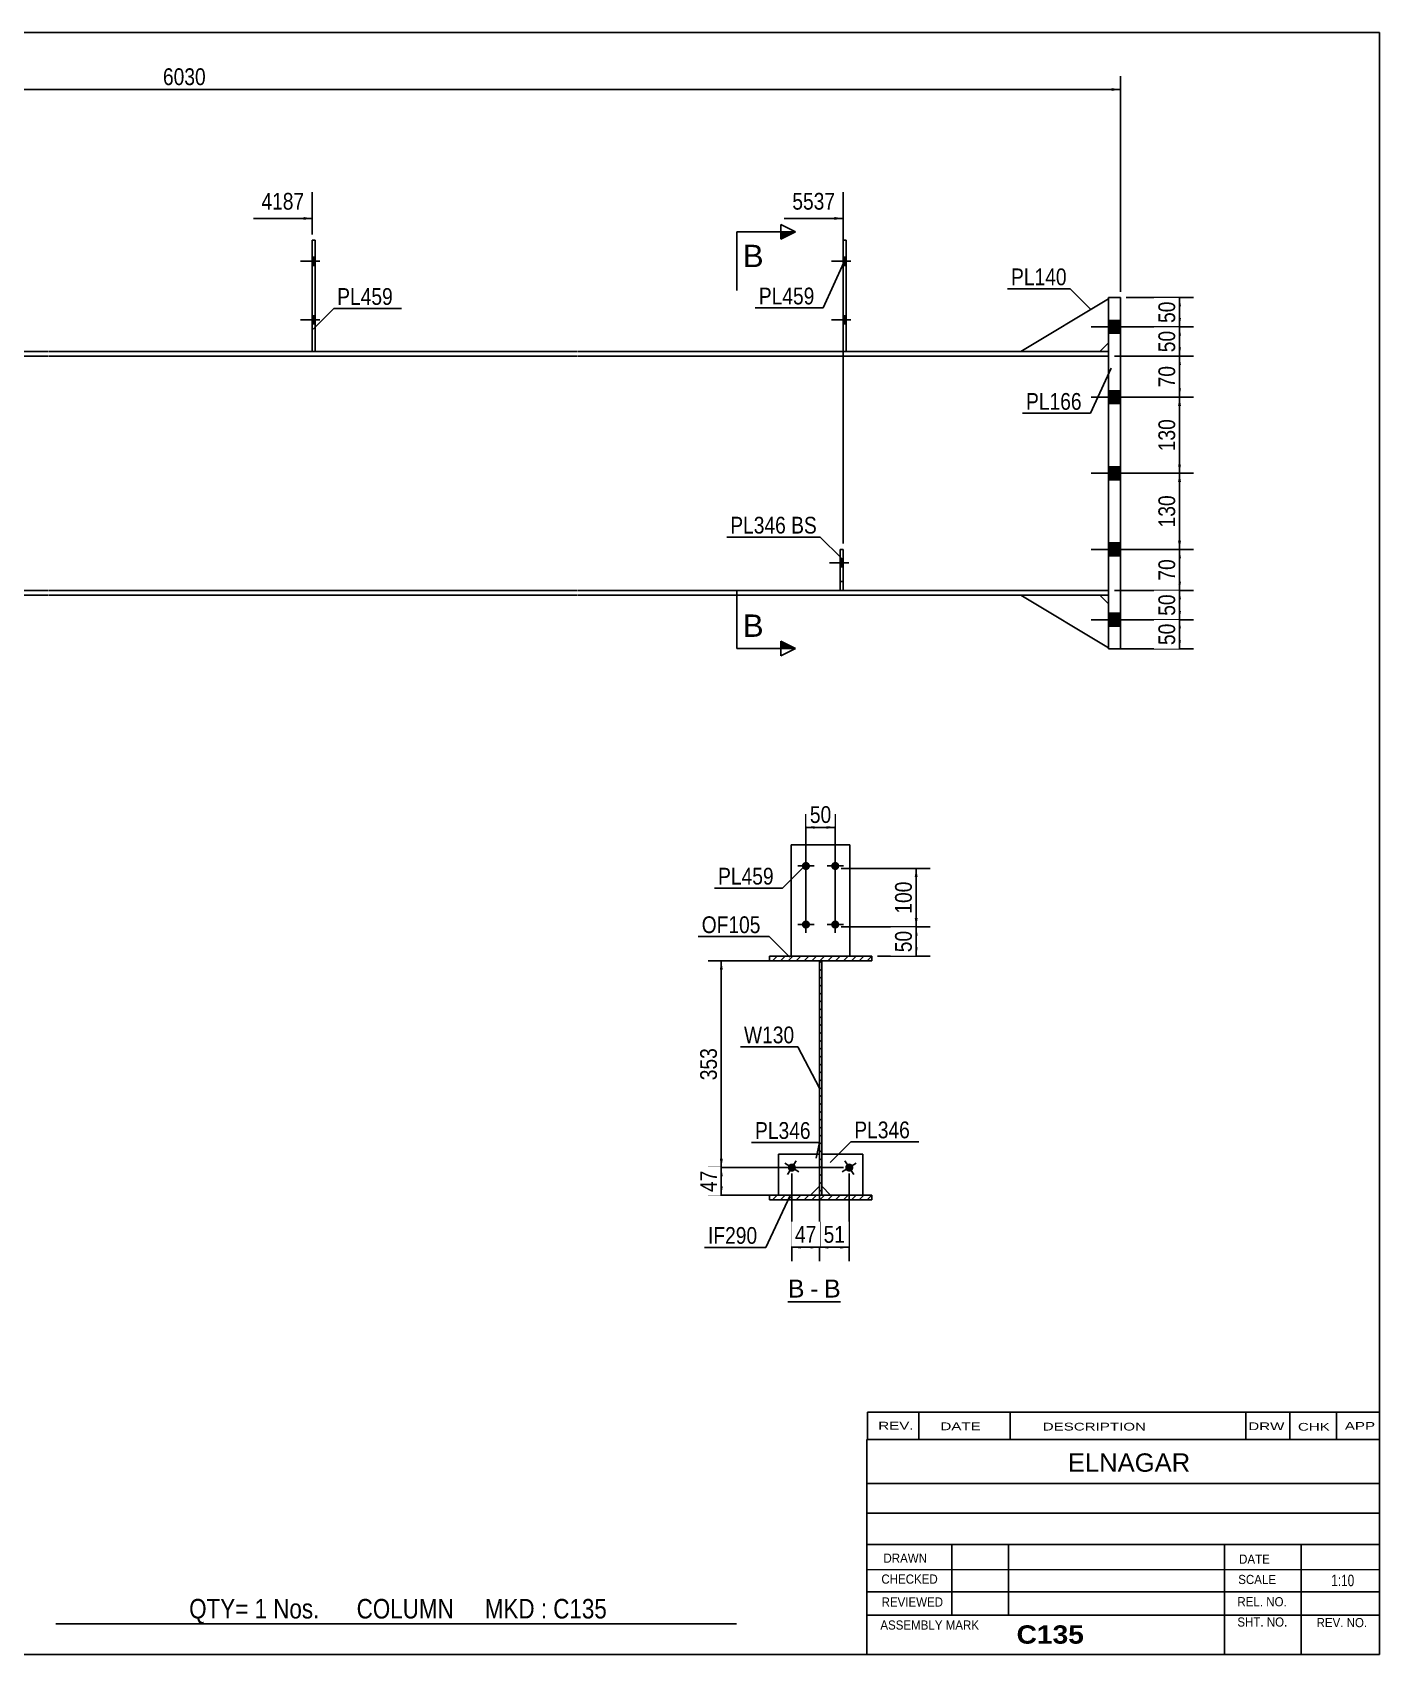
# Model space of a CAD drawing. Header units: millimetres. Extents: x -340 to 63, y -182 to 95.
# Drawn here: x -167.6 to 62.6, y -181.7 to 95.3 of the extents above; entities that cross this region are included whole.
import ezdxf

# ---------------------------------------------------------------- set-up
doc = ezdxf.new("R2010")
doc.units = ezdxf.units.MM
doc.linetypes.add('DXK_LINE_DOT1', pattern=[1.8814, 0.9407, -0.9407])
doc.linetypes.add('DXK_LINE_DOT2', pattern=[3.9198, 1.9599, -1.9599])
doc.styles.add('Arial', font='ARIAL.TTF', dxfattribs={"height": 0.2})
doc.styles.add('Arial Bold', font='ARIALBD.TTF', dxfattribs={"height": 0.2})
doc.styles.add('Arial Narrow', font='ARIALN.TTF', dxfattribs={"height": 0.2})

# ---------------------------------------------------------------- blocks, each defined once
blk = doc.blocks.new('Unknown-627317178-1209')
at = {"color": 5, "linetype": 'Continuous'}
for p, q in [((62.59, 95.28), (-337.41, 95.28)), ((-337.41, 95.28), (-337.41, -181.72)), ((62.59, -181.72), (62.59, 95.28)), ((-337.41, -181.72), (62.59, -181.72))]:
    blk.add_line(p, q, dxfattribs=at)
at = {"color": 174, "linetype": 'Continuous', "style": 'Arial'}
blk.add_text('Tekla structures', height=1.9102, rotation=90, dxfattribs=at).set_placement((-337.91, -181.22))
blk = doc.blocks.new('Unknown-627317178-13 - 1755')
at = {"color": 7, "linetype": 'Continuous'}
blk.add_line((-38.51, -121.5), (-29.49, -121.5), dxfattribs=at)
at = {"color": 0, "linetype": 'Continuous'}
blk.add_wipeout([(-35.67, -120.75), (-35.67, -117.55), (-38.51, -117.55), (-38.51, -120.75)], dxfattribs=at)
blk.add_wipeout([(-33.29, -120.75), (-33.29, -117.55), (-34.71, -117.55), (-34.71, -120.75)], dxfattribs=at)
at = {"color": 96, "linetype": 'Continuous', "style": 'Arial'}
blk.add_text('B', height=3.06, dxfattribs=at).set_placement((-38.51, -120.75))
at = {"color": 0, "linetype": 'Continuous'}
blk.add_wipeout([(-29.49, -120.75), (-29.49, -117.55), (-32.33, -117.55), (-32.33, -120.75)], dxfattribs=at)
at = {"color": 96, "linetype": 'Continuous', "style": 'Arial'}
for s, p in [('B', (-32.33, -120.75)), ('-', (-34.71, -120.75))]:
    blk.add_text(s, height=3.06, dxfattribs=at).set_placement(p)
blk = doc.blocks.new('Part-627317178-1471 - 1261')
at = {"color": 2, "linetype": 'Continuous'}
for p, q in [((-299.5, 40.8), (-255.5, 40.8)), ((-299.5, 40), (-255.5, 40)), ((-255.4, 40.8), (-164.8, 40.8)), ((-255.4, 40), (-164.8, 40)), ((-164.7, 40.8), (-74.45, 40.8)), ((-164.7, 40), (-74.45, 40)), ((-74.35, 40.8), (16.3, 40.8)), ((-74.35, 40), (16.3, 40))]:
    blk.add_line(p, q, dxfattribs=at)
at = {"color": 7, "linetype": 'DXK_LINE_DOT1'}
for p, q in [((-299.5, 40), (-299.5, 40.8)), ((16.3, 40), (16.3, 40.8))]:
    blk.add_line(p, q, dxfattribs=at)
blk = doc.blocks.new('Bolt-627317178-1264 - 1261')
at = {"linetype": 'Continuous'}
for points in [[(-28.55, 55.5), (-28.55, 56.9), (-29.05, 56.9), (-29.05, 55.5)], [(-28.55, 55.5), (-28.55, 56.9), (-29.05, 56.9), (-29.05, 55.5)], [(-28.55, 45.5), (-28.55, 46.9), (-29.05, 46.9), (-29.05, 45.5)], [(-28.55, 45.5), (-28.55, 46.9), (-29.05, 46.9), (-29.05, 45.5)]]:
    blk.add_hatch(color=3, dxfattribs=at).paths.add_polyline_path(points)
at = {"color": 3, "linetype": 'Continuous'}
for p, q in [((-27.75, 56.2), (-31.05, 56.2)), ((-27.75, 56.2), (-31.05, 56.2)), ((-28.55, 56.9), (-29.05, 56.9)), ((-28.55, 56.9), (-29.05, 56.9)), ((-28.55, 55.5), (-29.05, 55.5)), ((-28.55, 55.5), (-29.05, 55.5)), ((-27.75, 46.2), (-31.05, 46.2)), ((-27.75, 46.2), (-31.05, 46.2)), ((-28.55, 46.9), (-29.05, 46.9)), ((-28.55, 46.9), (-29.05, 46.9)), ((-28.55, 45.5), (-29.05, 45.5)), ((-28.55, 45.5), (-29.05, 45.5))]:
    blk.add_line(p, q, dxfattribs=at)
blk = doc.blocks.new('Bolt-627317178-1266 - 1261')
at = {"linetype": 'Continuous'}
for points in [[(-119.25, 55.5), (-119.25, 56.9), (-119.75, 56.9), (-119.75, 55.5)], [(-119.25, 55.5), (-119.25, 56.9), (-119.75, 56.9), (-119.75, 55.5)], [(-119.25, 45.5), (-119.25, 46.9), (-119.75, 46.9), (-119.75, 45.5)], [(-119.25, 45.5), (-119.25, 46.9), (-119.75, 46.9), (-119.75, 45.5)]]:
    blk.add_hatch(color=3, dxfattribs=at).paths.add_polyline_path(points)
at = {"color": 3, "linetype": 'Continuous'}
for p, q in [((-118.45, 56.2), (-121.75, 56.2)), ((-118.45, 56.2), (-121.75, 56.2)), ((-119.25, 56.9), (-119.75, 56.9)), ((-119.25, 56.9), (-119.75, 56.9)), ((-119.25, 55.5), (-119.75, 55.5)), ((-119.25, 55.5), (-119.75, 55.5)), ((-118.45, 46.2), (-121.75, 46.2)), ((-118.45, 46.2), (-121.75, 46.2)), ((-119.25, 46.9), (-119.75, 46.9)), ((-119.25, 46.9), (-119.75, 46.9)), ((-119.25, 45.5), (-119.75, 45.5)), ((-119.25, 45.5), (-119.75, 45.5))]:
    blk.add_line(p, q, dxfattribs=at)
blk = doc.blocks.new('Part-627317178-1331 - 1261')
at = {"color": 7, "linetype": 'DXK_LINE_DOT1'}
for p, q in [((-29.55, 0), (-29.55, 7)), ((-29.55, 7), (-29.05, 7)), ((-29.05, 7), (-29.05, 0))]:
    blk.add_line(p, q, dxfattribs=at)
blk = doc.blocks.new('Bolt-627317178-1270 - 1261')
at = {"linetype": 'Continuous'}
for points in [[(16.3, 46.1), (16.3, 43.9), (18.3, 43.9), (18.3, 46.1)], [(16.3, 46.1), (16.3, 43.9), (18.3, 43.9), (18.3, 46.1)], [(16.3, 34.1), (16.3, 31.9), (18.3, 31.9), (18.3, 34.1)], [(16.3, 34.1), (16.3, 31.9), (18.3, 31.9), (18.3, 34.1)], [(16.3, 21.1), (16.3, 18.9), (18.3, 18.9), (18.3, 21.1)], [(16.3, 21.1), (16.3, 18.9), (18.3, 18.9), (18.3, 21.1)], [(16.3, 8.1), (16.3, 5.9), (18.3, 5.9), (18.3, 8.1)], [(16.3, 8.1), (16.3, 5.9), (18.3, 5.9), (18.3, 8.1)], [(16.3, -3.9), (16.3, -6.1), (18.3, -6.1), (18.3, -3.9)], [(16.3, -3.9), (16.3, -6.1), (18.3, -6.1), (18.3, -3.9)]]:
    blk.add_hatch(color=3, dxfattribs=at).paths.add_polyline_path(points)
at = {"color": 3, "linetype": 'Continuous'}
for p, q in [((21.6, 45), (13.3, 45)), ((21.6, 45), (13.3, 45)), ((18.3, 46.1), (16.3, 46.1)), ((18.3, 46.1), (16.3, 46.1)), ((18.3, 43.9), (16.3, 43.9)), ((18.3, 43.9), (16.3, 43.9)), ((18.3, 34.1), (16.3, 34.1)), ((18.3, 34.1), (16.3, 34.1)), ((21.6, 33), (13.3, 33)), ((21.6, 33), (13.3, 33)), ((18.3, 31.9), (16.3, 31.9)), ((18.3, 31.9), (16.3, 31.9)), ((21.6, 20), (13.3, 20)), ((21.6, 20), (13.3, 20)), ((18.3, 21.1), (16.3, 21.1)), ((18.3, 21.1), (16.3, 21.1)), ((18.3, 18.9), (16.3, 18.9)), ((18.3, 18.9), (16.3, 18.9)), ((21.6, 7), (13.3, 7)), ((21.6, 7), (13.3, 7)), ((18.3, 8.1), (16.3, 8.1)), ((18.3, 8.1), (16.3, 8.1)), ((18.3, 5.9), (16.3, 5.9)), ((18.3, 5.9), (16.3, 5.9)), ((21.6, -5), (13.3, -5)), ((21.6, -5), (13.3, -5)), ((18.3, -3.9), (16.3, -3.9)), ((18.3, -3.9), (16.3, -3.9)), ((18.3, -6.1), (16.3, -6.1)), ((18.3, -6.1), (16.3, -6.1))]:
    blk.add_line(p, q, dxfattribs=at)
blk = doc.blocks.new('Part-627317178-1287 - 1261')
at = {"color": 7, "linetype": 'DXK_LINE_DOT1'}
for p, q in [((-299.5, 40), (-255.5, 40)), ((-299.5, 0), (-299.5, 40)), ((-255.4, 40), (-164.8, 40)), ((-164.7, 40), (-74.45, 40)), ((-74.35, 40), (16.3, 40)), ((16.3, 40), (16.3, 0)), ((-255.5, 0), (-299.5, 0)), ((-164.8, 0), (-255.4, 0)), ((-74.45, 0), (-164.7, 0)), ((16.3, 0), (-74.35, 0))]:
    blk.add_line(p, q, dxfattribs=at)
blk = doc.blocks.new('Part-627317178-1309 - 1261')
at = {"color": 2, "linetype": 'Continuous'}
for p, q in [((-29.55, 0), (-29.55, 7)), ((-29.55, 7), (-29.05, 7)), ((-29.05, 7), (-29.05, 0))]:
    blk.add_line(p, q, dxfattribs=at)
at = {"color": 7, "linetype": 'DXK_LINE_DOT1'}
blk.add_line((-29.55, 1.5), (-29.05, 1.5), dxfattribs=at)
blk = doc.blocks.new('Part-627317178-1353 - 1261')
at = {"color": 2, "linetype": 'Continuous'}
for p, q in [((-28.55, 59.8), (-29.05, 59.8)), ((-29.05, 59.8), (-29.05, 40.8)), ((-28.55, 40.8), (-28.55, 59.8))]:
    blk.add_line(p, q, dxfattribs=at)
at = {"color": 7, "linetype": 'DXK_LINE_DOT1'}
blk.add_line((-29.05, 40.8), (-28.55, 40.8), dxfattribs=at)
blk = doc.blocks.new('Part-627317178-1427 - 1261')
at = {"color": 2, "linetype": 'Continuous'}
for p, q in [((16.3, 50), (18.3, 50)), ((16.3, -10), (16.3, 50)), ((18.3, 50), (18.3, -10)), ((18.3, -10), (16.3, -10))]:
    blk.add_line(p, q, dxfattribs=at)
blk = doc.blocks.new('Part-627317178-1363 - 1261')
at = {"color": 2, "linetype": 'Continuous'}
for p, q in [((-119.25, 59.8), (-119.75, 59.8)), ((-119.75, 59.8), (-119.75, 40.8)), ((-119.25, 40.8), (-119.25, 59.8))]:
    blk.add_line(p, q, dxfattribs=at)
at = {"color": 7, "linetype": 'DXK_LINE_DOT1'}
blk.add_line((-119.75, 40.8), (-119.25, 40.8), dxfattribs=at)
blk = doc.blocks.new('Part-627317178-1378 - 1261')
at = {"color": 2, "linetype": 'Continuous'}
for p, q in [((16.3, -9.8), (1.3, -0.8)), ((14.8, -0.8), (16.3, -2.3))]:
    blk.add_line(p, q, dxfattribs=at)
at = {"color": 7, "linetype": 'DXK_LINE_DOT1'}
for p, q in [((1.3, -0.8), (14.8, -0.8)), ((16.3, -9.8), (16.3, -2.3))]:
    blk.add_line(p, q, dxfattribs=at)
blk = doc.blocks.new('Part-627317178-1383 - 1261')
at = {"color": 2, "linetype": 'Continuous'}
for p, q in [((16.3, 49.8), (1.3, 40.8)), ((14.8, 40.8), (16.3, 42.3))]:
    blk.add_line(p, q, dxfattribs=at)
at = {"color": 7, "linetype": 'DXK_LINE_DOT1'}
for p, q in [((16.3, 42.3), (16.3, 49.8)), ((1.3, 40.8), (14.8, 40.8))]:
    blk.add_line(p, q, dxfattribs=at)
blk = doc.blocks.new('Part-627317178-1449 - 1261')
at = {"color": 2, "linetype": 'Continuous'}
for p, q in [((-299.5, 0), (-255.5, 0)), ((-255.4, 0), (-164.8, 0)), ((-164.7, 0), (-74.45, 0)), ((-74.35, 0), (16.3, 0)), ((-299.5, -0.8), (-255.5, -0.8)), ((-255.4, -0.8), (-164.8, -0.8)), ((-164.7, -0.8), (-74.45, -0.8)), ((-74.35, -0.8), (16.3, -0.8))]:
    blk.add_line(p, q, dxfattribs=at)
at = {"color": 7, "linetype": 'DXK_LINE_DOT1'}
for p, q in [((-299.5, -0.8), (-299.5, 0)), ((16.3, -0.8), (16.3, 0))]:
    blk.add_line(p, q, dxfattribs=at)
blk = doc.blocks.new('Bolt-627317178-1472 - 1261')
at = {"color": 3, "linetype": 'DXK_LINE_DOT2'}
for p, q in [((-28.1, 4.7), (-31.4, 4.7)), ((-29.05, 5.4), (-29.55, 5.4)), ((-29.05, 4), (-29.55, 4))]:
    blk.add_line(p, q, dxfattribs=at)
blk = doc.blocks.new('Bolt-627317178-1473 - 1261')
at = {"linetype": 'Continuous'}
blk.add_hatch(color=3, dxfattribs=at).paths.add_polyline_path([(-29.05, 4), (-29.05, 5.4), (-29.55, 5.4), (-29.55, 4)])
at = {"color": 3, "linetype": 'Continuous'}
for p, q in [((-28.1, 4.7), (-31.4, 4.7)), ((-29.05, 5.4), (-29.55, 5.4)), ((-29.05, 4), (-29.55, 4))]:
    blk.add_line(p, q, dxfattribs=at)
blk = doc.blocks.new('Bolt-627317178-1759 - 1755')
at = {"linetype": 'Continuous'}
blk.add_hatch(color=3, dxfattribs=at).paths.add_polyline_path([(-37.44, -97.97, -1), (-38.19, -99.15, -1)])
at = {"color": 3, "linetype": 'Continuous'}
for p, q in [((-39, -97.81), (-36.63, -99.31)), ((-37.06, -97.38), (-38.57, -99.74))]:
    blk.add_line(p, q, dxfattribs=at)
blk = doc.blocks.new('Bolt-627317178-1758 - 1755')
at = {"linetype": 'Continuous'}
blk.add_hatch(color=3, dxfattribs=at).paths.add_polyline_path([(-27.64, -99.15, -1), (-28.39, -97.97, -1)])
at = {"color": 3, "linetype": 'Continuous'}
for p, q in [((-26.83, -97.81), (-29.2, -99.31)), ((-27.26, -99.74), (-28.77, -97.38))]:
    blk.add_line(p, q, dxfattribs=at)
blk = doc.blocks.new('Bolt-627317178-1760 - 1755')
at = {"linetype": 'Continuous'}
for points in [[(-34.71, -47.06, -1), (-36.11, -47.06, -1)], [(-29.71, -47.06, -1), (-31.11, -47.06, -1)], [(-34.71, -57.06, -1), (-36.11, -57.06, -1)], [(-29.71, -57.06, -1), (-31.11, -57.06, -1)]]:
    blk.add_hatch(color=3, dxfattribs=at).paths.add_polyline_path(points)
at = {"color": 3, "linetype": 'Continuous'}
for p, q in [((-34.01, -47.06), (-36.81, -47.06)), ((-35.41, -45.66), (-35.41, -48.46)), ((-29.01, -47.06), (-31.81, -47.06)), ((-30.41, -45.66), (-30.41, -48.46)), ((-34.01, -57.06), (-36.81, -57.06)), ((-35.41, -55.66), (-35.41, -58.46)), ((-29.01, -57.06), (-31.81, -57.06)), ((-30.41, -55.66), (-30.41, -58.46))]:
    blk.add_line(p, q, dxfattribs=at)
blk = doc.blocks.new('Part-627317178-1771 - 1755')
at = {"linetype": 'Continuous'}
h = blk.add_hatch(dxfattribs=at)
h.set_pattern_fill('', scale=0.3, style=0, pattern_type=0)
h.set_pattern_definition([(45, (-32.7145, -63.2624), (-0.67352, 0.67352), [])])
h.paths.add_polyline_path([(-32.71, -103.26), (-32.71, -63.26), (-33.11, -63.26), (-33.11, -103.26)])
at = {"color": 2, "linetype": 'Continuous'}
for p, q in [((-33.11, -103.26), (-33.11, -63.26)), ((-33.11, -63.26), (-32.71, -63.26)), ((-32.71, -63.26), (-32.71, -103.26)), ((-32.71, -103.26), (-33.11, -103.26))]:
    blk.add_line(p, q, dxfattribs=at)
blk = doc.blocks.new('Part-627317178-1772 - 1755')
at = {"color": 2, "linetype": 'Continuous'}
for p, q in [((-32.71, -96.26), (-25.71, -96.26)), ((-25.71, -96.26), (-25.71, -103.26)), ((-31.21, -103.26), (-32.71, -101.76))]:
    blk.add_line(p, q, dxfattribs=at)
at = {"color": 7, "linetype": 'DXK_LINE_DOT1'}
for p, q in [((-32.71, -101.76), (-32.71, -96.26)), ((-25.71, -103.26), (-31.21, -103.26))]:
    blk.add_line(p, q, dxfattribs=at)
blk = doc.blocks.new('Part-627317178-1773 - 1755')
at = {"color": 2, "linetype": 'Continuous'}
for p, q in [((-40.11, -96.26), (-33.11, -96.26)), ((-40.11, -96.26), (-40.11, -103.26)), ((-33.11, -101.76), (-34.61, -103.26))]:
    blk.add_line(p, q, dxfattribs=at)
at = {"color": 7, "linetype": 'DXK_LINE_DOT1'}
for p, q in [((-33.11, -96.26), (-33.11, -101.76)), ((-34.61, -103.26), (-40.11, -103.26))]:
    blk.add_line(p, q, dxfattribs=at)
blk = doc.blocks.new('Part-627317178-1774 - 1755')
at = {"color": 2, "linetype": 'Continuous'}
for p, q in [((-37.91, -43.46), (-27.91, -43.46)), ((-37.91, -43.46), (-37.91, -62.46)), ((-27.91, -43.46), (-27.91, -62.46))]:
    blk.add_line(p, q, dxfattribs=at)
at = {"color": 7, "linetype": 'DXK_LINE_DOT1'}
blk.add_line((-37.91, -62.46), (-27.91, -62.46), dxfattribs=at)
blk = doc.blocks.new('Part-627317178-1812 - 1755')
at = {"linetype": 'Continuous'}
h = blk.add_hatch(dxfattribs=at)
h.set_pattern_fill('', scale=0.3, style=0, pattern_type=0)
h.set_pattern_definition([(45, (-24.1645, -103.2624), (-0.67352, 0.67352), [])])
h.paths.add_polyline_path([(-24.16, -104.06), (-24.16, -103.26), (-41.66, -103.26), (-41.66, -104.06)])
at = {"color": 2, "linetype": 'Continuous'}
for p, q in [((-41.66, -104.06), (-41.66, -103.26)), ((-41.66, -103.26), (-24.16, -103.26)), ((-24.16, -104.06), (-41.66, -104.06)), ((-24.16, -103.26), (-24.16, -104.06))]:
    blk.add_line(p, q, dxfattribs=at)
blk = doc.blocks.new('Part-627317178-1817 - 1755')
at = {"linetype": 'Continuous'}
h = blk.add_hatch(dxfattribs=at)
h.set_pattern_fill('', scale=0.3, style=0, pattern_type=0)
h.set_pattern_definition([(45, (-24.1645, -62.4624), (-0.67352, 0.67352), [])])
h.paths.add_polyline_path([(-24.16, -63.26), (-24.16, -62.46), (-41.66, -62.46), (-41.66, -63.26)])
at = {"color": 2, "linetype": 'Continuous'}
for p, q in [((-41.66, -63.26), (-41.66, -62.46)), ((-41.66, -62.46), (-24.16, -62.46)), ((-24.16, -63.26), (-41.66, -63.26)), ((-24.16, -62.46), (-24.16, -63.26))]:
    blk.add_line(p, q, dxfattribs=at)
blk = doc.blocks.new('StraightDimension-627317178-2735 - 1261')
at = {"linetype": 'Continuous'}
for points in [[(28.16, 31.5), (28.41, 33), (28.66, 31.5)], [(28.66, 21.5), (28.41, 20), (28.16, 21.5)]]:
    blk.add_hatch(color=7, dxfattribs=at).paths.add_polyline_path(points)
at = {"color": 7, "linetype": 'Continuous'}
for p, q in [((21.09, 33), (30.81, 33)), ((28.41, 20), (28.41, 33)), ((21.09, 20), (30.81, 20))]:
    blk.add_line(p, q, dxfattribs=at)
at = {"color": 0}
blk.add_wipeout([(28.26, 29.84), (24.06, 29.84), (24.06, 23.16), (28.26, 23.16)], dxfattribs=at)
at = {"color": 3, "style": 'Arial Narrow'}
blk.add_text('130', height=2.863, rotation=90.0002, dxfattribs=at).set_placement((27.66, 23.76))
blk = doc.blocks.new('StraightDimension-627317178-2736 - 1261')
at = {"linetype": 'Continuous'}
for points in [[(28.16, 18.5), (28.41, 20), (28.66, 18.5)], [(28.66, 8.5), (28.41, 7), (28.16, 8.5)]]:
    blk.add_hatch(color=7, dxfattribs=at).paths.add_polyline_path(points)
at = {"color": 7, "linetype": 'Continuous'}
for p, q in [((21.09, 20), (30.81, 20)), ((28.41, 7), (28.41, 20)), ((21.09, 7), (30.81, 7))]:
    blk.add_line(p, q, dxfattribs=at)
at = {"color": 0}
blk.add_wipeout([(28.26, 16.84), (24.06, 16.84), (24.06, 10.16), (28.26, 10.16)], dxfattribs=at)
at = {"color": 3, "style": 'Arial Narrow'}
blk.add_text('130', height=2.863, rotation=90.0002, dxfattribs=at).set_placement((27.66, 10.76))
blk = doc.blocks.new('StraightDimension-627317178-2732 - 1261')
at = {"linetype": 'Continuous'}
for points in [[(28.16, 48.5), (28.41, 50), (28.66, 48.5)], [(28.66, 46.5), (28.41, 45), (28.16, 46.5)]]:
    blk.add_hatch(color=7, dxfattribs=at).paths.add_polyline_path(points)
at = {"color": 7, "linetype": 'Continuous'}
for p, q in [((19.3, 50), (30.81, 50)), ((28.41, 45), (28.41, 50)), ((21.18, 45), (30.81, 45))]:
    blk.add_line(p, q, dxfattribs=at)
at = {"color": 0}
blk.add_wipeout([(28.26, 49.93), (24.06, 49.93), (24.06, 45.07), (28.26, 45.07)], dxfattribs=at)
at = {"color": 3, "style": 'Arial Narrow'}
blk.add_text('50', height=2.863, rotation=90.0002, dxfattribs=at).set_placement((27.66, 45.67))
blk = doc.blocks.new('StraightDimension-627317178-2965 - 1261')
at = {"linetype": 'Continuous'}
blk.add_hatch(color=7, dxfattribs=at).paths.add_polyline_path([(-30.55, 63.77), (-29.05, 63.52), (-30.55, 63.27)])
at = {"color": 7, "linetype": 'Continuous'}
for p, q in [((-29.05, 8), (-29.05, 68.02)), ((-39.11, 63.52), (-29.05, 63.52))]:
    blk.add_line(p, q, dxfattribs=at)
at = {"color": 0}
blk.add_wipeout([(-29.82, 64.42), (-29.82, 68.62), (-38.34, 68.62), (-38.34, 64.42)], dxfattribs=at)
at = {"color": 3, "style": 'Arial Narrow'}
blk.add_text('5537', height=2.863, dxfattribs=at).set_placement((-37.74, 65.02))
blk = doc.blocks.new('StraightDimension-627317178-2966 - 1261')
at = {"linetype": 'Continuous'}
blk.add_hatch(color=7, dxfattribs=at).paths.add_polyline_path([(-121.25, 63.77), (-119.75, 63.52), (-121.25, 63.27)])
at = {"color": 7, "linetype": 'Continuous'}
for p, q in [((-119.75, 60.8), (-119.75, 68.02)), ((-129.81, 63.52), (-119.75, 63.52))]:
    blk.add_line(p, q, dxfattribs=at)
at = {"color": 0}
blk.add_wipeout([(-120.53, 64.42), (-120.53, 68.62), (-129.04, 68.62), (-129.04, 64.42)], dxfattribs=at)
at = {"color": 3, "style": 'Arial Narrow'}
blk.add_text('4187', height=2.863, dxfattribs=at).set_placement((-128.44, 65.02))
blk = doc.blocks.new('StraightDimension-627317178-1620 - 1261')
at = {"linetype": 'Continuous'}
for points in [[(-300, 85.29), (-301.5, 85.54), (-300, 85.79)], [(16.8, 85.79), (18.3, 85.54), (16.8, 85.29)]]:
    blk.add_hatch(color=7, dxfattribs=at).paths.add_polyline_path(points)
at = {"color": 7, "linetype": 'Continuous'}
for p, q in [((-301.5, 44), (-301.5, 87.79)), ((18.3, 51), (18.3, 87.79)), ((-301.5, 85.54), (18.3, 85.54))]:
    blk.add_line(p, q, dxfattribs=at)
at = {"color": 0}
blk.add_wipeout([(-137.34, 85.69), (-137.34, 89.89), (-145.86, 89.89), (-145.86, 85.69)], dxfattribs=at)
at = {"color": 3, "style": 'Arial Narrow'}
blk.add_text('6030', height=2.863, dxfattribs=at).set_placement((-145.26, 86.29))
blk = doc.blocks.new('StraightDimension-627317178-2733 - 1261')
at = {"linetype": 'Continuous'}
for points in [[(28.16, 43.5), (28.41, 45), (28.66, 43.5)], [(28.66, 41.5), (28.41, 40), (28.16, 41.5)]]:
    blk.add_hatch(color=7, dxfattribs=at).paths.add_polyline_path(points)
at = {"color": 7, "linetype": 'Continuous'}
for p, q in [((21.18, 45), (30.81, 45)), ((28.41, 40), (28.41, 45)), ((17.3, 40), (30.81, 40))]:
    blk.add_line(p, q, dxfattribs=at)
at = {"color": 0}
blk.add_wipeout([(28.26, 44.93), (24.06, 44.93), (24.06, 40.07), (28.26, 40.07)], dxfattribs=at)
at = {"color": 3, "style": 'Arial Narrow'}
blk.add_text('50', height=2.863, rotation=90.0002, dxfattribs=at).set_placement((27.66, 40.67))
blk = doc.blocks.new('StraightDimension-627317178-2734 - 1261')
at = {"linetype": 'Continuous'}
for points in [[(28.16, 38.5), (28.41, 40), (28.66, 38.5)], [(28.66, 34.5), (28.41, 33), (28.16, 34.5)]]:
    blk.add_hatch(color=7, dxfattribs=at).paths.add_polyline_path(points)
at = {"color": 7, "linetype": 'Continuous'}
for p, q in [((17.3, 40), (30.81, 40)), ((28.41, 33), (28.41, 40)), ((21.09, 33), (30.81, 33))]:
    blk.add_line(p, q, dxfattribs=at)
at = {"color": 0}
blk.add_wipeout([(28.26, 38.93), (24.06, 38.93), (24.06, 34.07), (28.26, 34.07)], dxfattribs=at)
at = {"color": 3, "style": 'Arial Narrow'}
blk.add_text('70', height=2.863, rotation=90.0002, dxfattribs=at).set_placement((27.66, 34.67))
blk = doc.blocks.new('StraightDimension-627317178-2737 - 1261')
at = {"linetype": 'Continuous'}
for points in [[(28.16, 5.5), (28.41, 7), (28.66, 5.5)], [(28.66, 1.5), (28.41, 0), (28.16, 1.5)]]:
    blk.add_hatch(color=7, dxfattribs=at).paths.add_polyline_path(points)
at = {"color": 7, "linetype": 'Continuous'}
for p, q in [((21.09, 7), (30.81, 7)), ((28.41, 0), (28.41, 7)), ((17.3, 0), (30.81, 0))]:
    blk.add_line(p, q, dxfattribs=at)
at = {"color": 0}
blk.add_wipeout([(28.26, 5.93), (24.06, 5.93), (24.06, 1.07), (28.26, 1.07)], dxfattribs=at)
at = {"color": 3, "style": 'Arial Narrow'}
blk.add_text('70', height=2.863, rotation=90.0002, dxfattribs=at).set_placement((27.66, 1.67))
blk = doc.blocks.new('StraightDimension-627317178-2738 - 1261')
at = {"linetype": 'Continuous'}
for points in [[(28.16, -1.5), (28.41, 0), (28.66, -1.5)], [(28.66, -3.5), (28.41, -5), (28.16, -3.5)]]:
    blk.add_hatch(color=7, dxfattribs=at).paths.add_polyline_path(points)
at = {"color": 7, "linetype": 'Continuous'}
for p, q in [((17.3, 0), (30.81, 0)), ((28.41, -5), (28.41, 0)), ((21.37, -5), (30.81, -5))]:
    blk.add_line(p, q, dxfattribs=at)
at = {"color": 0}
blk.add_wipeout([(28.26, -0.07), (24.06, -0.07), (24.06, -4.93), (28.26, -4.93)], dxfattribs=at)
at = {"color": 3, "style": 'Arial Narrow'}
blk.add_text('50', height=2.863, rotation=90.0002, dxfattribs=at).set_placement((27.66, -4.33))
blk = doc.blocks.new('StraightDimension-627317178-2739 - 1261')
at = {"linetype": 'Continuous'}
for points in [[(28.16, -6.5), (28.41, -5), (28.66, -6.5)], [(28.66, -8.5), (28.41, -10), (28.16, -8.5)]]:
    blk.add_hatch(color=7, dxfattribs=at).paths.add_polyline_path(points)
at = {"color": 7, "linetype": 'Continuous'}
for p, q in [((21.37, -5), (30.81, -5)), ((28.41, -10), (28.41, -5)), ((18.3, -10), (30.81, -10))]:
    blk.add_line(p, q, dxfattribs=at)
at = {"color": 0}
blk.add_wipeout([(28.26, -5.07), (24.06, -5.07), (24.06, -9.93), (28.26, -9.93)], dxfattribs=at)
at = {"color": 3, "style": 'Arial Narrow'}
blk.add_text('50', height=2.863, rotation=90.0002, dxfattribs=at).set_placement((27.66, -9.33))
blk = doc.blocks.new('StraightDimension-627317178-2802 - 1755')
at = {"linetype": 'Continuous'}
for points in [[(-33.91, -40.71), (-35.41, -40.46), (-33.91, -40.21)], [(-31.91, -40.21), (-30.41, -40.46), (-31.91, -40.71)]]:
    blk.add_hatch(color=7, dxfattribs=at).paths.add_polyline_path(points)
at = {"color": 7, "linetype": 'Continuous'}
for p, q in [((-35.41, -56.46), (-35.41, -38.21)), ((-30.41, -56.46), (-30.41, -38.21)), ((-35.41, -40.46), (-30.41, -40.46))]:
    blk.add_line(p, q, dxfattribs=at)
at = {"color": 0}
blk.add_wipeout([(-30.49, -40.31), (-30.49, -36.11), (-35.34, -36.11), (-35.34, -40.31)], dxfattribs=at)
at = {"color": 3, "style": 'Arial Narrow'}
blk.add_text('50', height=2.863, dxfattribs=at).set_placement((-34.74, -39.71))
blk = doc.blocks.new('StraightDimension-627317178-2804 - 1755')
at = {"linetype": 'Continuous'}
for points in [[(-16.83, -48.96), (-16.58, -47.46), (-16.33, -48.96)], [(-16.33, -55.96), (-16.58, -57.46), (-16.83, -55.96)]]:
    blk.add_hatch(color=7, dxfattribs=at).paths.add_polyline_path(points)
at = {"color": 7, "linetype": 'Continuous'}
for p, q in [((-29.41, -47.46), (-14.18, -47.46)), ((-16.58, -57.46), (-16.58, -47.46)), ((-29.41, -57.46), (-14.18, -57.46))]:
    blk.add_line(p, q, dxfattribs=at)
at = {"color": 0}
blk.add_wipeout([(-16.73, -49.12), (-20.93, -49.12), (-20.93, -55.8), (-16.73, -55.8)], dxfattribs=at)
at = {"color": 3, "style": 'Arial Narrow'}
blk.add_text('100', height=2.863, rotation=90.0002, dxfattribs=at).set_placement((-17.33, -55.2))
blk = doc.blocks.new('StraightDimension-627317178-2805 - 1755')
at = {"linetype": 'Continuous'}
for points in [[(-16.83, -58.96), (-16.58, -57.46), (-16.33, -58.96)], [(-16.33, -60.96), (-16.58, -62.46), (-16.83, -60.96)]]:
    blk.add_hatch(color=7, dxfattribs=at).paths.add_polyline_path(points)
at = {"color": 7, "linetype": 'Continuous'}
for p, q in [((-29.41, -57.46), (-14.18, -57.46)), ((-16.58, -62.46), (-16.58, -57.46)), ((-23.16, -62.46), (-14.18, -62.46))]:
    blk.add_line(p, q, dxfattribs=at)
at = {"color": 0}
blk.add_wipeout([(-16.73, -57.53), (-20.93, -57.53), (-20.93, -62.39), (-16.73, -62.39)], dxfattribs=at)
at = {"color": 3, "style": 'Arial Narrow'}
blk.add_text('50', height=2.863, rotation=90.0002, dxfattribs=at).set_placement((-17.33, -61.79))
blk = doc.blocks.new('StraightDimension-627317178-2855 - 1755')
at = {"linetype": 'Continuous'}
for points in [[(-50.12, -64.76), (-49.87, -63.26), (-49.62, -64.76)], [(-49.62, -97.06), (-49.87, -98.56), (-50.12, -97.06)]]:
    blk.add_hatch(color=7, dxfattribs=at).paths.add_polyline_path(points)
at = {"color": 7, "linetype": 'Continuous'}
for p, q in [((-25.16, -63.26), (-52.12, -63.26)), ((-49.87, -98.56), (-49.87, -63.26)), ((-29.01, -98.56), (-52.12, -98.56))]:
    blk.add_line(p, q, dxfattribs=at)
at = {"color": 0}
blk.add_wipeout([(-50.02, -77.57), (-54.22, -77.57), (-54.22, -84.25), (-50.02, -84.25)], dxfattribs=at)
at = {"color": 3, "style": 'Arial Narrow'}
blk.add_text('353', height=2.863, rotation=90.0002, dxfattribs=at).set_placement((-50.62, -83.65))
blk = doc.blocks.new('StraightDimension-627317178-2856 - 1755')
at = {"linetype": 'Continuous'}
for points in [[(-50.12, -100.06), (-49.87, -98.56), (-49.62, -100.06)], [(-49.62, -101.76), (-49.87, -103.26), (-50.12, -101.76)]]:
    blk.add_hatch(color=7, dxfattribs=at).paths.add_polyline_path(points)
at = {"color": 7, "linetype": 'Continuous'}
for p, q in [((-29.01, -98.56), (-52.12, -98.56)), ((-49.87, -103.26), (-49.87, -98.56)), ((-41.11, -103.26), (-52.12, -103.26))]:
    blk.add_line(p, q, dxfattribs=at)
at = {"color": 0}
blk.add_wipeout([(-50.02, -98.48), (-54.22, -98.48), (-54.22, -103.34), (-50.02, -103.34)], dxfattribs=at)
at = {"color": 3, "style": 'Arial Narrow'}
blk.add_text('47', height=2.863, rotation=90.0002, dxfattribs=at).set_placement((-50.62, -102.74))
blk = doc.blocks.new('StraightDimension-627317178-2880 - 1755')
at = {"linetype": 'Continuous'}
for points in [[(-31.61, -112.4), (-33.11, -112.15), (-31.61, -111.9)], [(-29.51, -111.9), (-28.01, -112.15), (-29.51, -112.4)]]:
    blk.add_hatch(color=7, dxfattribs=at).paths.add_polyline_path(points)
at = {"color": 7, "linetype": 'Continuous'}
for p, q in [((-28.01, -99.56), (-28.01, -114.55)), ((-33.11, -102.76), (-33.11, -114.55)), ((-33.11, -112.15), (-28.01, -112.15))]:
    blk.add_line(p, q, dxfattribs=at)
at = {"color": 0}
blk.add_wipeout([(-28.14, -112), (-28.14, -107.8), (-32.99, -107.8), (-32.99, -112)], dxfattribs=at)
at = {"color": 3, "style": 'Arial Narrow'}
blk.add_text('51', height=2.863, dxfattribs=at).set_placement((-32.39, -111.4))
blk = doc.blocks.new('StraightDimension-627317178-2881 - 1755')
at = {"linetype": 'Continuous'}
for points in [[(-36.31, -112.4), (-37.81, -112.15), (-36.31, -111.9)], [(-34.61, -111.9), (-33.11, -112.15), (-34.61, -112.4)]]:
    blk.add_hatch(color=7, dxfattribs=at).paths.add_polyline_path(points)
at = {"color": 7, "linetype": 'Continuous'}
for p, q in [((-37.81, -99.56), (-37.81, -114.55)), ((-33.11, -102.76), (-33.11, -114.55)), ((-37.81, -112.15), (-33.11, -112.15))]:
    blk.add_line(p, q, dxfattribs=at)
at = {"color": 0}
blk.add_wipeout([(-33.04, -112), (-33.04, -107.8), (-37.89, -107.8), (-37.89, -112)], dxfattribs=at)
at = {"color": 3, "style": 'Arial Narrow'}
blk.add_text('47', height=2.863, dxfattribs=at).set_placement((-37.29, -111.4))
blk = doc.blocks.new('CBS_NAME_BLOG-627317178-3591')
at = {"color": 7, "linetype": 'Continuous'}
for p, q in [((-25.01, -144.97), (62.51, -144.97)), ((-25.01, -181.68), (-25.01, -144.97)), ((-25, -152.5), (62.51, -152.5)), ((-24.93, -157.56), (62.59, -157.56)), ((-25.01, -162.93), (62.51, -162.93)), ((-10.48, -175.04), (-10.48, -162.94)), ((-0.8, -175.01), (-0.8, -162.94)), ((36.12, -181.68), (36.12, -162.95)), ((49.17, -181.68), (49.17, -162.93)), ((-25, -167.23), (62.59, -167.21)), ((-25.01, -170.98), (62.51, -170.98)), ((-25.01, -175.02), (62.51, -175.02)), ((-25.01, -181.72), (62.59, -181.72))]:
    blk.add_line(p, q, dxfattribs=at)
at = {"color": 3, "linetype": 'Continuous', "style": 'Arial'}
blk.add_text('ELNAGAR', height=3.133, dxfattribs=at).set_placement((9.32, -150.5))
at = {"color": 3, "linetype": 'Continuous'}
for s, height, style, width, p in [('DRAWN', 1.566, 'Arial', 0.9, (-22.17, -166.04)), ('DATE', 1.566, 'Arial', 0.9, (38.59, -166.2)), ('CHECKED', 1.566, 'Arial', 0.9, (-22.52, -169.61)), ('SCALE', 1.566, 'Arial', 0.9, (38.44, -169.68)), ('1:10', 1.957, 'Arial Narrow', 0.9, (54.33, -170.04)), ('REVIEWED', 1.566, 'Arial', 0.9, (-22.49, -173.53)), ('REL. NO.', 1.566, 'Arial', 0.9, (38.3, -173.48)), ('ASSEMBLY MARK', 1.5663, 'Arial', 0.9, (-22.7, -177.46)), ('C135', 3.131, 'Arial Bold', 1.1, (0.57, -179.86)), ('SHT. NO.', 1.566, 'Arial', 0.9, (38.29, -176.94)), ('REV. NO.', 1.566, 'Arial', 0.9, (51.82, -177.04))]:
    blk.add_text(s, height=height, dxfattribs=dict(at, style=style, width=width)).set_placement(p)
blk = doc.blocks.new('CBS_CALLOFF-627317178-3590')
at = {"color": 7, "linetype": 'Continuous'}
blk.add_line((-163.54, -176.45), (-47.3, -176.47), dxfattribs=at)
at = {"color": 3, "linetype": 'Continuous', "style": 'Arial Narrow'}
blk.add_text('QTY= 1 Nos.      COLUMN     MKD : C135', height=3.3405, dxfattribs=at).set_placement((-140.78, -175.56))
blk = doc.blocks.new('CBS_REVISION-627317178-3592')
at = {"color": 7, "linetype": 'Continuous'}
for p, q in [((-24.92, -140.34), (62.58, -140.34)), ((-24.92, -140.34), (-24.92, -144.97)), ((-16.13, -140.34), (-16.13, -144.97)), ((-0.53, -140.34), (-0.53, -144.91)), ((39.73, -140.34), (39.73, -144.97)), ((47.27, -140.34), (47.27, -144.97)), ((55.21, -140.34), (55.21, -144.97)), ((-24.92, -144.97), (62.58, -144.97))]:
    blk.add_line(p, q, dxfattribs=at)
at = {"color": 7, "style": 'Arial Narrow', "width": 1.7}
for s, height, p in [('REV.', 1.326, (-23.06, -143.29)), ('DATE', 1.326, (-12.44, -143.41)), ('DESCRIPTION', 1.3257, (5.04, -143.46)), ('DRW', 1.326, (40.16, -143.4)), ('CHK', 1.326, (48.64, -143.49)), ('APP', 1.326, (56.65, -143.34))]:
    blk.add_text(s, height=height, dxfattribs=at).set_placement(p)
blk = doc.blocks.new('Mark-627317178-1349 - 1261')
at = {"color": 7, "linetype": 'Continuous'}
blk.add_line((-28.92, 55.97), (-32.46, 48.24), dxfattribs=at)
at = {"color": 0}
blk.add_wipeout([(-33.96, 48.84), (-33.96, 51.84), (-43.46, 51.84), (-43.46, 48.84)], dxfattribs=at)
blk.add_wipeout([(-33.96, 48.84), (-33.96, 51.84), (-43.46, 51.84), (-43.46, 48.84)], dxfattribs=at)
at = {"color": 7, "linetype": 'Continuous'}
blk.add_line((-44.06, 48.24), (-32.46, 48.24), dxfattribs=at)
at = {"color": 3, "style": 'Arial Narrow'}
blk.add_text('PL459', height=2.863, dxfattribs=at).set_placement((-43.46, 48.84))
blk = doc.blocks.new('MarkSet-627317178-1667 - 1261')
at = {"color": 0}
blk.add_wipeout([(-38.84, 9.71), (-38.84, 12.71), (-48.34, 12.71), (-48.34, 9.71)], dxfattribs=at)
blk.add_wipeout([(-38.84, 9.71), (-38.84, 12.71), (-48.34, 12.71), (-48.34, 9.71)], dxfattribs=at)
blk.add_wipeout([(-33.56, 9.71), (-33.56, 12.71), (-37.94, 12.71), (-37.94, 9.71)], dxfattribs=at)
blk.add_wipeout([(-33.56, 9.71), (-33.56, 12.71), (-37.94, 12.71), (-37.94, 9.71)], dxfattribs=at)
at = {"color": 7, "linetype": 'Continuous'}
for p in [(-48.94, 9.11), (-29.42, 5.57)]:
    blk.add_line(p, (-32.96, 9.11), dxfattribs=at)
at = {"color": 3, "style": 'Arial Narrow'}
for s, p in [('PL346', (-48.34, 9.71)), ('BS', (-37.94, 9.71))]:
    blk.add_text(s, height=2.863, dxfattribs=at).set_placement(p)
blk = doc.blocks.new('Mark-627317178-1423 - 1261')
at = {"color": 7, "linetype": 'Continuous'}
blk.add_line((16.73, 37.97), (13.19, 30.24), dxfattribs=at)
at = {"color": 0}
blk.add_wipeout([(11.69, 30.84), (11.69, 33.84), (2.19, 33.84), (2.19, 30.84)], dxfattribs=at)
blk.add_wipeout([(11.69, 30.84), (11.69, 33.84), (2.19, 33.84), (2.19, 30.84)], dxfattribs=at)
at = {"color": 7, "linetype": 'Continuous'}
blk.add_line((1.59, 30.24), (13.19, 30.24), dxfattribs=at)
at = {"color": 3, "style": 'Arial Narrow'}
blk.add_text('PL166', height=2.863, dxfattribs=at).set_placement((2.19, 30.84))
blk = doc.blocks.new('Mark-627317178-1359 - 1261')
at = {"color": 0}
blk.add_wipeout([(-105.98, 48.76), (-105.98, 51.76), (-115.49, 51.76), (-115.49, 48.76)], dxfattribs=at)
blk.add_wipeout([(-105.98, 48.76), (-105.98, 51.76), (-115.49, 51.76), (-115.49, 48.76)], dxfattribs=at)
at = {"color": 7, "linetype": 'Continuous'}
for p, q in [((-119.62, 44.63), (-116.09, 48.16)), ((-116.09, 48.16), (-104.48, 48.16))]:
    blk.add_line(p, q, dxfattribs=at)
at = {"color": 3, "style": 'Arial Narrow'}
blk.add_text('PL459', height=2.863, dxfattribs=at).set_placement((-115.49, 48.76))
blk = doc.blocks.new('SectionMark-627317178-1634 - 1261')
at = {"linetype": 'Continuous'}
for points in [[(-39.71, 59.96), (-39.71, 61.21), (-37.21, 61.21)], [(-39.71, -9.93), (-39.71, -8.68), (-37.21, -9.93)]]:
    blk.add_hatch(color=30, dxfattribs=at).paths.add_polyline_path(points)
at = {"color": 30, "linetype": 'Continuous'}
for p, q in [((-47.21, 61.21), (-37.21, 61.21)), ((-39.71, 59.96), (-39.71, 62.46)), ((-39.71, 62.46), (-37.21, 61.21)), ((-37.21, 61.21), (-39.71, 59.96)), ((-47.21, -9.93), (-37.21, -9.93)), ((-37.21, -9.93), (-39.71, -8.68)), ((-39.71, -8.68), (-39.71, -11.18)), ((-37.21, -9.93), (-39.71, -11.18))]:
    blk.add_line(p, q, dxfattribs=at)
at = {"color": 0, "linetype": 'Continuous'}
for points in [[(-42.66, 55.21), (-42.66, 59.21), (-46.21, 59.21), (-46.21, 55.21)], [(-42.66, -7.93), (-42.66, -3.93), (-46.21, -3.93), (-46.21, -7.93)]]:
    blk.add_wipeout(points, dxfattribs=at)
at = {"color": 30, "linetype": 'Continuous'}
for p, q in [((-47.21, 61.21), (-47.21, 51.21)), ((-47.21, -9.93), (-47.21, 0.07))]:
    blk.add_line(p, q, dxfattribs=at)
at = {"color": 96, "linetype": 'Continuous', "style": 'Arial'}
for p in [(-46.21, 55.21), (-46.21, -7.93)]:
    blk.add_text('B', height=3.82, dxfattribs=at).set_placement(p)
blk = doc.blocks.new('MarkSet-627317178-1655 - 1261')
at = {"color": 0}
blk.add_wipeout([(9.14, 52.11), (9.14, 55.11), (-0.37, 55.11), (-0.37, 52.11)], dxfattribs=at)
blk.add_wipeout([(9.14, 52.11), (9.14, 55.11), (-0.37, 55.11), (-0.37, 52.11)], dxfattribs=at)
at = {"color": 7, "linetype": 'Continuous'}
for p in [(-0.97, 51.51), (13.27, 47.97)]:
    blk.add_line(p, (9.74, 51.51), dxfattribs=at)
at = {"color": 3, "style": 'Arial Narrow'}
blk.add_text('PL140', height=2.863, dxfattribs=at).set_placement((-0.37, 52.11))
blk = doc.blocks.new('Mark-627317178-1767 - 1755')
at = {"color": 0}
blk.add_wipeout([(-37.41, -77.34), (-37.41, -74.34), (-46, -74.34), (-46, -77.34)], dxfattribs=at)
blk.add_wipeout([(-37.41, -77.34), (-37.41, -74.34), (-46, -74.34), (-46, -77.34)], dxfattribs=at)
at = {"color": 7, "linetype": 'Continuous'}
for p in [(-46.6, -77.94), (-33.11, -85)]:
    blk.add_line(p, (-36.81, -77.94), dxfattribs=at)
at = {"color": 3, "style": 'Arial Narrow'}
blk.add_text('W130', height=2.863, dxfattribs=at).set_placement((-46, -77.34))
blk = doc.blocks.new('Mark-627317178-1808 - 1755')
at = {"color": 7, "linetype": 'Continuous'}
blk.add_line((-38.14, -103.45), (-42.24, -112.18), dxfattribs=at)
at = {"color": 0}
blk.add_wipeout([(-43.74, -111.58), (-43.74, -108.58), (-52.14, -108.58), (-52.14, -111.58)], dxfattribs=at)
blk.add_wipeout([(-43.74, -111.58), (-43.74, -108.58), (-52.14, -108.58), (-52.14, -111.58)], dxfattribs=at)
at = {"color": 7, "linetype": 'Continuous'}
blk.add_line((-52.74, -112.18), (-42.24, -112.18), dxfattribs=at)
at = {"color": 3, "style": 'Arial Narrow'}
blk.add_text('IF290', height=2.863, dxfattribs=at).set_placement((-52.14, -111.58))
blk = doc.blocks.new('Mark-627317178-1813 - 1755')
at = {"color": 7, "linetype": 'Continuous'}
blk.add_line((-38.14, -62.65), (-41.67, -59.12), dxfattribs=at)
at = {"color": 0}
blk.add_wipeout([(-43.17, -58.52), (-43.17, -55.52), (-53.22, -55.52), (-53.22, -58.52)], dxfattribs=at)
blk.add_wipeout([(-43.17, -58.52), (-43.17, -55.52), (-53.22, -55.52), (-53.22, -58.52)], dxfattribs=at)
at = {"color": 7, "linetype": 'Continuous'}
blk.add_line((-53.82, -59.12), (-41.67, -59.12), dxfattribs=at)
at = {"color": 3, "style": 'Arial Narrow'}
blk.add_text('OF105', height=2.863, dxfattribs=at).set_placement((-53.22, -58.52))
blk = doc.blocks.new('Mark-627317178-2789 - 1755')
at = {"color": 0}
blk.add_wipeout([(-17.65, -93.56), (-17.65, -90.56), (-27.15, -90.56), (-27.15, -93.56)], dxfattribs=at)
blk.add_wipeout([(-17.65, -93.56), (-17.65, -90.56), (-27.15, -90.56), (-27.15, -93.56)], dxfattribs=at)
at = {"color": 7, "linetype": 'Continuous'}
for p, q in [((-31.29, -97.69), (-27.75, -94.16)), ((-27.75, -94.16), (-16.15, -94.16))]:
    blk.add_line(p, q, dxfattribs=at)
at = {"color": 3, "style": 'Arial Narrow'}
blk.add_text('PL346', height=2.863, dxfattribs=at).set_placement((-27.15, -93.56))
blk = doc.blocks.new('Mark-627317178-2792 - 1755')
at = {"color": 0}
blk.add_wipeout([(-34.61, -93.66), (-34.61, -90.66), (-44.11, -90.66), (-44.11, -93.66)], dxfattribs=at)
blk.add_wipeout([(-34.61, -93.66), (-34.61, -90.66), (-44.11, -90.66), (-44.11, -93.66)], dxfattribs=at)
at = {"color": 7, "linetype": 'Continuous'}
for p in [(-44.71, -94.26), (-33.68, -96.96)]:
    blk.add_line(p, (-33.11, -94.26), dxfattribs=at)
at = {"color": 3, "style": 'Arial Narrow'}
blk.add_text('PL346', height=2.863, dxfattribs=at).set_placement((-44.11, -93.66))
blk = doc.blocks.new('Mark-627317178-2795 - 1755')
at = {"color": 7, "linetype": 'Continuous'}
blk.add_line((-35.89, -47.29), (-39.42, -50.83), dxfattribs=at)
at = {"color": 0}
blk.add_wipeout([(-40.92, -50.23), (-40.92, -47.23), (-50.42, -47.23), (-50.42, -50.23)], dxfattribs=at)
blk.add_wipeout([(-40.92, -50.23), (-40.92, -47.23), (-50.42, -47.23), (-50.42, -50.23)], dxfattribs=at)
at = {"color": 7, "linetype": 'Continuous'}
blk.add_line((-51.02, -50.83), (-39.42, -50.83), dxfattribs=at)
at = {"color": 3, "style": 'Arial Narrow'}
blk.add_text('PL459', height=2.863, dxfattribs=at).set_placement((-50.42, -50.23))

msp = doc.modelspace()

# ---------------------------------------------------------------- block references
for name in ['Unknown-627317178-1209', 'Part-627317178-1363 - 1261', 'Part-627317178-1353 - 1261', 'Bolt-627317178-1266 - 1261', 'Bolt-627317178-1264 - 1261', 'Part-627317178-1427 - 1261', 'Part-627317178-1383 - 1261', 'Bolt-627317178-1270 - 1261', 'Part-627317178-1471 - 1261', 'Part-627317178-1287 - 1261', 'Part-627317178-1331 - 1261', 'Part-627317178-1309 - 1261', 'Bolt-627317178-1472 - 1261', 'Bolt-627317178-1473 - 1261', 'Part-627317178-1449 - 1261', 'Part-627317178-1378 - 1261', 'Part-627317178-1774 - 1755', 'Bolt-627317178-1760 - 1755', 'Part-627317178-1817 - 1755', 'Part-627317178-1771 - 1755', 'Part-627317178-1773 - 1755', 'Part-627317178-1772 - 1755', 'Bolt-627317178-1759 - 1755', 'Bolt-627317178-1758 - 1755', 'Part-627317178-1812 - 1755', 'CBS_REVISION-627317178-3592', 'CBS_NAME_BLOG-627317178-3591', 'CBS_CALLOFF-627317178-3590']:
    msp.add_blockref(name, (0, 0))

# ---------------------------------------------------------------- next in the draw order: block references
for name in ['StraightDimension-627317178-2966 - 1261', 'StraightDimension-627317178-2965 - 1261', 'StraightDimension-627317178-2732 - 1261', 'StraightDimension-627317178-2735 - 1261', 'StraightDimension-627317178-2802 - 1755', 'Unknown-627317178-13 - 1755']:
    msp.add_blockref(name, (0, 0))

# ---------------------------------------------------------------- next in the draw order: block references
for name in ['StraightDimension-627317178-1620 - 1261', 'StraightDimension-627317178-2736 - 1261', 'MarkSet-627317178-1667 - 1261', 'Mark-627317178-2795 - 1755', 'StraightDimension-627317178-2804 - 1755']:
    msp.add_blockref(name, (0, 0))

# ---------------------------------------------------------------- next in the draw order: block references
for name in ['Mark-627317178-1349 - 1261', 'MarkSet-627317178-1655 - 1261', 'Mark-627317178-1359 - 1261', 'StraightDimension-627317178-2733 - 1261', 'StraightDimension-627317178-2737 - 1261', 'StraightDimension-627317178-2805 - 1755']:
    msp.add_blockref(name, (0, 0))

# ---------------------------------------------------------------- next in the draw order: block references
for name in ['SectionMark-627317178-1634 - 1261', 'StraightDimension-627317178-2734 - 1261', 'StraightDimension-627317178-2738 - 1261', 'StraightDimension-627317178-2855 - 1755']:
    msp.add_blockref(name, (0, 0))

# ---------------------------------------------------------------- next in the draw order: block references
for name in ['Mark-627317178-1423 - 1261', 'StraightDimension-627317178-2739 - 1261', 'Mark-627317178-1813 - 1755', 'Mark-627317178-1767 - 1755', 'Mark-627317178-2792 - 1755', 'StraightDimension-627317178-2856 - 1755']:
    msp.add_blockref(name, (0, 0))

# ---------------------------------------------------------------- next in the draw order: block references
for name in ['Mark-627317178-2789 - 1755', 'StraightDimension-627317178-2880 - 1755']:
    msp.add_blockref(name, (0, 0))

# ---------------------------------------------------------------- next in the draw order: block references
msp.add_blockref('StraightDimension-627317178-2881 - 1755', (0, 0))

# ---------------------------------------------------------------- next in the draw order: block references
msp.add_blockref('Mark-627317178-1808 - 1755', (0, 0))

doc.saveas('drawing.dxf')
